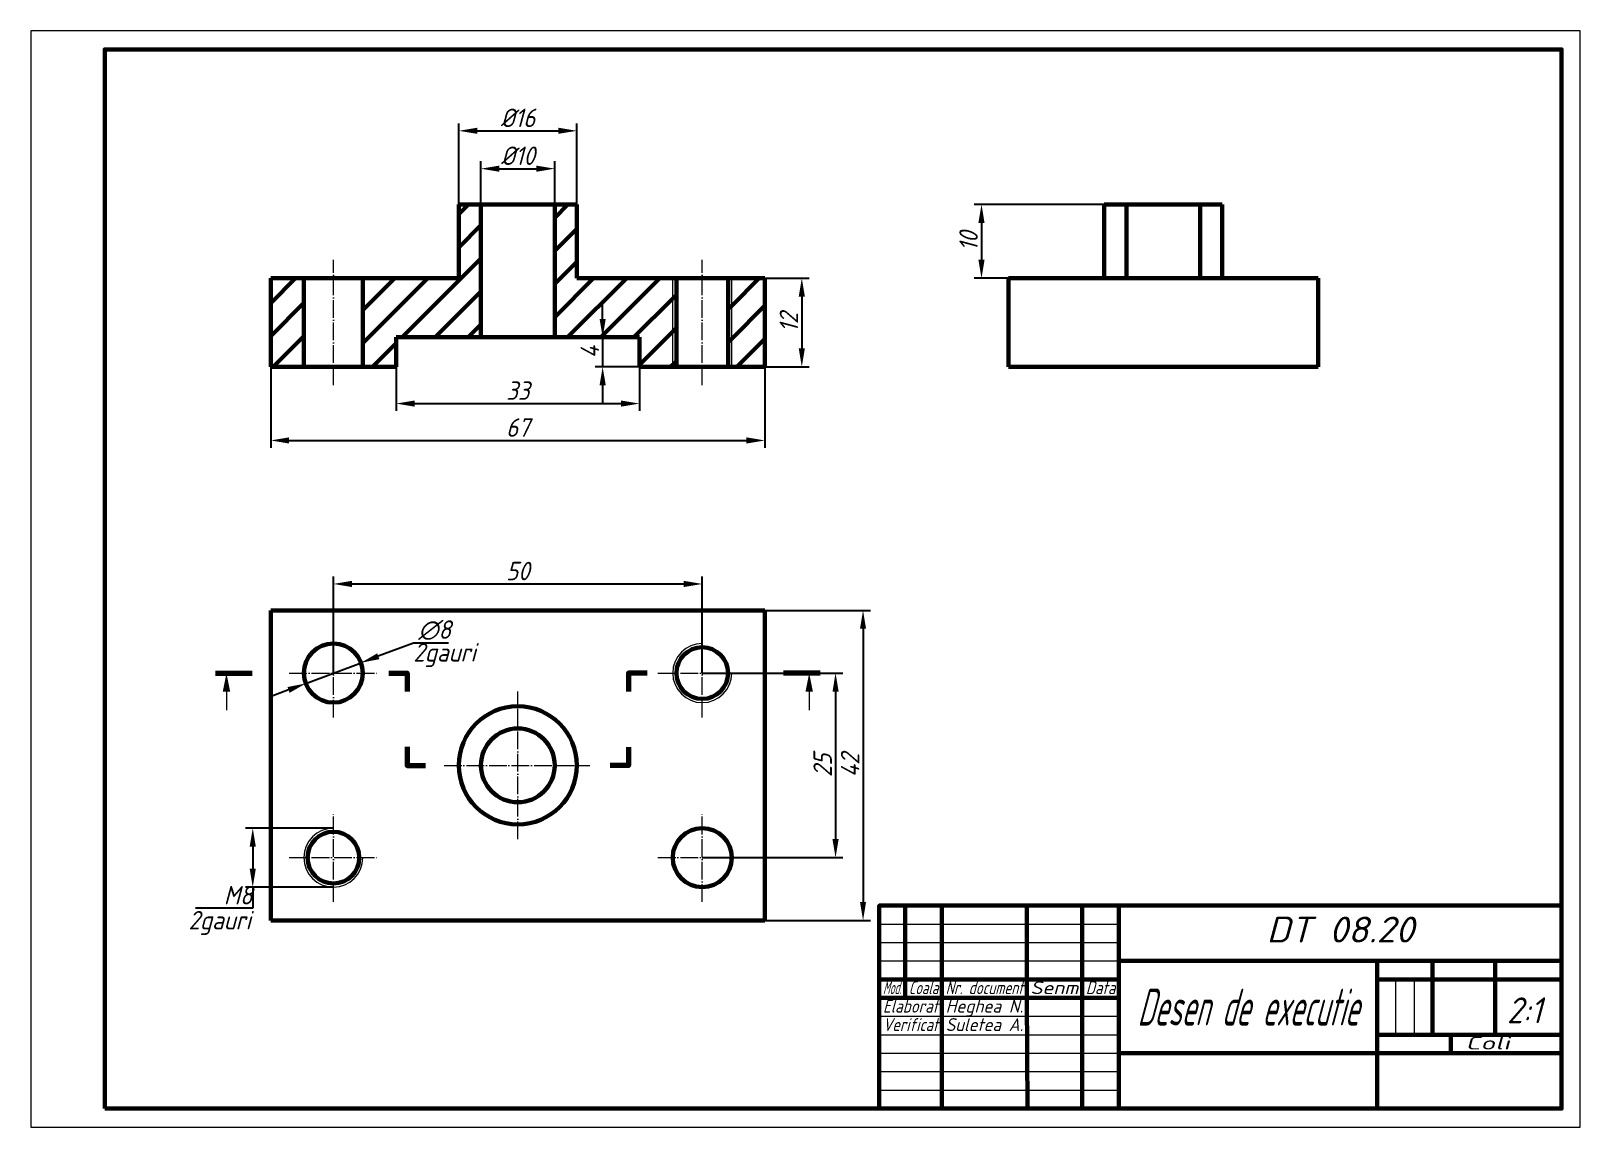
# Model space of a CAD drawing. Header units: millimetres. Extents: x 0 to 420, y 0 to 297.
import ezdxf
from ezdxf.enums import TextEntityAlignment as Align

# ---------------------------------------------------------------- set-up
doc = ezdxf.new("R2010")
doc.units = ezdxf.units.MM
doc.header["$LTSCALE"] = 0.2
doc.linetypes.add('ACAD_ISO04W100', pattern=[30, 24, -3, 0, -3])
for name, color, linetype, lineweight in [('0.2', 200, 'Continuous', 20), ('1.2', 200, 'Continuous', 120), ('Axe', 153, 'ACAD_ISO04W100', 20), ('Contur', 20, 'Continuous', 60), ('Cote', 92, 'Continuous', 50), ('Subțire', 2, 'Continuous', 20), ('Text10', 7, 'Continuous', 100), ('Text3.5', 7, 'Continuous', 35), ('text7', 7, 'Continuous', 70)]:
    doc.layers.add(name, color=color, linetype=linetype, lineweight=lineweight)
doc.styles.get("Standard").update_dxf_attribs({"font": 'isocp.shx', "oblique": 15})
doc.dimstyles.new('Hejea-NORMA-2017', dxfattribs={"dimtxt": 5, "dimasz": 5, "dimexe": 2, "dimexo": 0, "dimgap": 1, "dimtad": 1, "dimtoh": 1, "dimdec": 0, "dimlfac": 0.5, "dimtxsty": 'Standard', "dimcen": 2.5, "dimadec": 0, "dimazin": 0, "dimtp": 0.05, "dimtm": 0.05, "dimtfac": 1, "dimtdec": 0, "dimtmove": 0, "dimatfit": 3, "dimldrblk": 'DOTSMALL', "dimfxl": 1, "dimlwd": 25, "dimlwe": 25, "dimarcsym": 0})
pattern_1 = [(45, (-65, -230), (-4.49013, 4.49013), [])]

# ---------------------------------------------------------------- blocks, each defined once
blk = doc.blocks.new('*D2')
at = {"layer": 'Cote', "color": 0, "lineweight": 25, "transparency": 16777216}
for p, q in [((116, 250), (116, 271.96)), ((121, 269.96), (143, 269.96)), ((148, 250), (148, 271.96))]:
    blk.add_line(p, q, dxfattribs=at)
at = {"layer": 'Cote', "color": 0, "transparency": 16777216}
for points in [[(121, 270.79), (121, 269.13), (116, 269.96)], [(143, 270.79), (143, 269.13), (148, 269.96)]]:
    blk.add_solid(points, dxfattribs=at)
at = {"layer": 'Defpoints', "color": 0, "transparency": 16777216}
for p in [(148, 269.96), (116, 250), (148, 250)]:
    blk.add_point(p, dxfattribs=at)
at = {"layer": 'Cote', "color": 0, "transparency": 16777216, "insert": (132, 273.46), "char_height": 5, "attachment_point": 5}
blk.add_mtext('%%C16', dxfattribs=at)
blk = doc.blocks.new('_DotSmall')
at = {"color": 0, "linetype": 'ByBlock', "const_width": 0.5}
blk.add_lwpolyline([(-0.0625, 0, 1), (0.0625, 0, 1)], format="xyb", close=True, dxfattribs=at)
blk = doc.blocks.new('*D3')
at = {"layer": 'Cote', "color": 0, "lineweight": 25, "transparency": 16777216}
for p, q in [((122, 250), (122, 261.69)), ((142, 250), (142, 261.69)), ((127, 259.69), (137, 259.69))]:
    blk.add_line(p, q, dxfattribs=at)
at = {"layer": 'Cote', "color": 0, "transparency": 16777216}
for points in [[(127, 260.52), (127, 258.85), (122, 259.69)], [(137, 260.52), (137, 258.85), (142, 259.69)]]:
    blk.add_solid(points, dxfattribs=at)
at = {"layer": 'Defpoints', "color": 0, "transparency": 16777216}
for p in [(142, 259.69), (122, 250), (142, 250)]:
    blk.add_point(p, dxfattribs=at)
at = {"layer": 'Cote', "color": 0, "transparency": 16777216, "insert": (132, 263.19), "char_height": 5, "attachment_point": 5}
blk.add_mtext('%%C10', dxfattribs=at)
blk = doc.blocks.new('*D4')
at = {"layer": 'Cote', "color": 0, "lineweight": 25, "transparency": 16777216}
for p, q in [((199, 230), (211, 230)), ((209, 225), (209, 211)), ((199, 206), (211, 206))]:
    blk.add_line(p, q, dxfattribs=at)
at = {"layer": 'Cote', "color": 0, "transparency": 16777216}
for points in [[(208.16, 225), (209.83, 225), (209, 230)], [(208.16, 211), (209.83, 211), (209, 206)]]:
    blk.add_solid(points, dxfattribs=at)
at = {"layer": 'Defpoints', "color": 0, "transparency": 16777216}
for p in [(199, 230), (199, 206), (209, 206)]:
    blk.add_point(p, dxfattribs=at)
at = {"layer": 'Cote', "color": 0, "transparency": 16777216, "insert": (205.5, 218), "char_height": 5, "attachment_point": 5, "rotation": 90}
blk.add_mtext('12', dxfattribs=at)
blk = doc.blocks.new('*D5')
at = {"layer": 'Cote', "color": 0, "lineweight": 25, "transparency": 16777216}
for p, q in [((155, 219), (155, 224)), ((165, 214), (153, 214)), ((155, 214), (155, 206)), ((165, 206), (153, 206)), ((155, 201), (155, 196))]:
    blk.add_line(p, q, dxfattribs=at)
at = {"layer": 'Cote', "color": 0, "transparency": 16777216}
for points in [[(154.17, 219), (155.84, 219), (155, 214)], [(154.17, 201), (155.84, 201), (155, 206)]]:
    blk.add_solid(points, dxfattribs=at)
at = {"layer": 'Defpoints', "color": 0, "transparency": 16777216}
for p in [(165, 214), (155, 206), (165, 206)]:
    blk.add_point(p, dxfattribs=at)
at = {"layer": 'Cote', "color": 0, "transparency": 16777216, "insert": (151.5, 210), "char_height": 5, "attachment_point": 5, "rotation": 90}
blk.add_mtext('4', dxfattribs=at)
blk = doc.blocks.new('*D6')
at = {"layer": 'Cote', "color": 0, "lineweight": 25, "transparency": 16777216}
for p, q in [((99, 206), (99, 194.04)), ((165, 206), (165, 194.04)), ((104, 196.04), (160, 196.04))]:
    blk.add_line(p, q, dxfattribs=at)
at = {"layer": 'Cote', "color": 0, "transparency": 16777216}
for points in [[(104, 196.87), (104, 195.21), (99, 196.04)], [(160, 196.87), (160, 195.21), (165, 196.04)]]:
    blk.add_solid(points, dxfattribs=at)
at = {"layer": 'Defpoints', "color": 0, "transparency": 16777216}
for p in [(99, 206), (165, 206), (165, 196.04)]:
    blk.add_point(p, dxfattribs=at)
at = {"layer": 'Cote', "color": 0, "transparency": 16777216, "insert": (132, 199.54), "char_height": 5, "attachment_point": 5}
blk.add_mtext('33', dxfattribs=at)
blk = doc.blocks.new('*D7')
at = {"layer": 'Cote', "color": 0, "lineweight": 25, "transparency": 16777216}
for p, q in [((65, 206), (65, 184.04)), ((199, 206), (199, 184.04)), ((70, 186.04), (194, 186.04))]:
    blk.add_line(p, q, dxfattribs=at)
at = {"layer": 'Cote', "color": 0, "transparency": 16777216}
for points in [[(70, 186.88), (70, 185.21), (65, 186.04)], [(194, 186.88), (194, 185.21), (199, 186.04)]]:
    blk.add_solid(points, dxfattribs=at)
at = {"layer": 'Defpoints', "color": 0, "transparency": 16777216}
for p in [(65, 206), (199, 206), (199, 186.04)]:
    blk.add_point(p, dxfattribs=at)
at = {"layer": 'Cote', "color": 0, "transparency": 16777216, "insert": (132, 189.54), "char_height": 5, "attachment_point": 5}
blk.add_mtext('67', dxfattribs=at)
blk = doc.blocks.new('*D8')
at = {"layer": 'Cote', "color": 0, "lineweight": 25, "transparency": 16777216}
for p, q in [((103.68, 131.13), (94.17, 127.56)), ((113.19, 131.13), (103.68, 131.13)), ((74.51, 120.19), (89.49, 125.81)), ((69.83, 118.44), (65.15, 116.68))]:
    blk.add_line(p, q, dxfattribs=at)
at = {"layer": 'Cote', "color": 0, "transparency": 16777216}
for points in [[(93.88, 128.35), (94.46, 126.78), (89.49, 125.81)], [(69.54, 119.22), (70.12, 117.65), (74.51, 120.19)]]:
    blk.add_solid(points, dxfattribs=at)
at = {"layer": 'Defpoints', "color": 0, "transparency": 16777216}
for p in [(89.49, 125.81), (74.51, 120.19)]:
    blk.add_point(p, dxfattribs=at)
at = {"layer": 'Cote', "color": 0, "transparency": 16777216, "insert": (109.44, 134.63), "char_height": 5, "attachment_point": 5}
blk.add_mtext('∅8', dxfattribs=at)
blk = doc.blocks.new('*D9')
at = {"layer": 'Cote', "color": 0, "lineweight": 25, "transparency": 16777216}
for p, q in [((82, 81), (58.13, 81)), ((60.13, 76), (60.13, 70)), ((82, 65), (58.13, 65)), ((60.13, 65), (60.13, 59.32)), ((60.13, 59.32), (44.61, 59.32))]:
    blk.add_line(p, q, dxfattribs=at)
at = {"layer": 'Cote', "color": 0, "transparency": 16777216}
for points in [[(59.3, 76), (60.96, 76), (60.13, 81)], [(59.3, 70), (60.96, 70), (60.13, 65)]]:
    blk.add_solid(points, dxfattribs=at)
at = {"layer": 'Defpoints', "color": 0, "transparency": 16777216}
for p in [(82, 81), (60.13, 65), (82, 65)]:
    blk.add_point(p, dxfattribs=at)
at = {"layer": 'Cote', "color": 0, "transparency": 16777216, "insert": (51.87, 62.82), "char_height": 5, "attachment_point": 5}
blk.add_mtext('   M8  ', dxfattribs=at)
blk = doc.blocks.new('*D10')
at = {"layer": 'Cote', "color": 0, "lineweight": 25, "transparency": 16777216}
for p, q in [((82, 123), (82, 149.16)), ((87, 147.16), (177, 147.16)), ((182, 123), (182, 149.16))]:
    blk.add_line(p, q, dxfattribs=at)
at = {"layer": 'Cote', "color": 0, "transparency": 16777216}
for points in [[(87, 147.99), (87, 146.33), (82, 147.16)], [(177, 147.99), (177, 146.33), (182, 147.16)]]:
    blk.add_solid(points, dxfattribs=at)
at = {"layer": 'Defpoints', "color": 0, "transparency": 16777216}
for p in [(182, 147.16), (82, 123), (182, 123)]:
    blk.add_point(p, dxfattribs=at)
at = {"layer": 'Cote', "color": 0, "transparency": 16777216, "insert": (132, 150.66), "char_height": 5, "attachment_point": 5}
blk.add_mtext('50', dxfattribs=at)
blk = doc.blocks.new('*D11')
at = {"layer": 'Cote', "color": 0, "lineweight": 25, "transparency": 16777216}
for p, q in [((182, 123), (220.15, 123)), ((218.15, 118), (218.15, 78)), ((182, 73), (220.15, 73))]:
    blk.add_line(p, q, dxfattribs=at)
at = {"layer": 'Cote', "color": 0, "transparency": 16777216}
for points in [[(217.32, 118), (218.98, 118), (218.15, 123)], [(217.32, 78), (218.98, 78), (218.15, 73)]]:
    blk.add_solid(points, dxfattribs=at)
at = {"layer": 'Defpoints', "color": 0, "transparency": 16777216}
for p in [(182, 123), (182, 73), (218.15, 73)]:
    blk.add_point(p, dxfattribs=at)
at = {"layer": 'Cote', "color": 0, "transparency": 16777216, "insert": (214.65, 98), "char_height": 5, "attachment_point": 5, "rotation": 90}
blk.add_mtext('25', dxfattribs=at)
blk = doc.blocks.new('*D12')
at = {"layer": 'Cote', "color": 0, "lineweight": 25, "transparency": 16777216}
for p, q in [((199, 140), (227.6, 140)), ((225.6, 135), (225.6, 61)), ((199, 56), (227.6, 56))]:
    blk.add_line(p, q, dxfattribs=at)
at = {"layer": 'Cote', "color": 0, "transparency": 16777216}
for points in [[(224.77, 135), (226.43, 135), (225.6, 140)], [(224.77, 61), (226.43, 61), (225.6, 56)]]:
    blk.add_solid(points, dxfattribs=at)
at = {"layer": 'Defpoints', "color": 0, "transparency": 16777216}
for p in [(199, 140), (199, 56), (225.6, 56)]:
    blk.add_point(p, dxfattribs=at)
at = {"layer": 'Cote', "color": 0, "transparency": 16777216, "insert": (222.1, 98), "char_height": 5, "attachment_point": 5, "rotation": 90}
blk.add_mtext('42', dxfattribs=at)
blk = doc.blocks.new('*D13')
at = {"layer": 'Cote', "color": 0, "lineweight": 25, "transparency": 16777216}
for p, q in [((291, 250), (255.72, 250)), ((257.72, 245), (257.72, 235)), ((291, 230), (255.72, 230))]:
    blk.add_line(p, q, dxfattribs=at)
at = {"layer": 'Cote', "color": 0, "transparency": 16777216}
for points in [[(256.88, 245), (258.55, 245), (257.72, 250)], [(256.88, 235), (258.55, 235), (257.72, 230)]]:
    blk.add_solid(points, dxfattribs=at)
at = {"layer": 'Defpoints', "color": 0, "transparency": 16777216}
for p in [(291, 250), (257.72, 230), (291, 230)]:
    blk.add_point(p, dxfattribs=at)
at = {"layer": 'Cote', "color": 0, "transparency": 16777216, "insert": (254.22, 240), "char_height": 5, "attachment_point": 5, "rotation": 90}
blk.add_mtext('10', dxfattribs=at)

msp = doc.modelspace()

# ---------------------------------------------------------------- hatches: boundary and pattern name
at = {"layer": 'Contur'}
h = msp.add_hatch(dxfattribs=at)
h.set_pattern_fill('ANSI31', color=256, scale=2)
h.set_pattern_definition(pattern_1)
h.paths.add_polyline_path([(65, 206), (74, 206), (74, 230), (65, 230)])
h.paths.add_polyline_path([(90, 230), (90, 206), (99, 206), (99, 214), (122, 214), (122, 250), (116, 250), (116, 230)])
h.paths.add_polyline_path([(148, 230), (148, 250), (142, 250), (142, 214), (165, 214), (165, 206), (174, 206), (174, 230)])
h.paths.add_polyline_path([(190, 206), (199, 206), (199, 230), (190, 230)])
h = msp.add_hatch(dxfattribs=at)
h.set_pattern_fill('ANSI31', color=256, scale=2)
h.set_pattern_definition(pattern_1)
h.paths.add_polyline_path([(175, 230), (174, 230), (174, 206), (175, 206)])
h = msp.add_hatch(dxfattribs=at)
h.set_pattern_fill('ANSI31', color=256, scale=2)
h.set_pattern_definition(pattern_1)
h.paths.add_polyline_path([(190, 230), (189.03, 230), (189.03, 206), (190, 206)])

# ---------------------------------------------------------------- linework, layer by layer
at = {"layer": '0.2'}
for points in [[(53, 118), (53, 113)], [(211, 118), (211, 113)]]:
    msp.add_lwpolyline(points, dxfattribs=at)
at = {"layer": '1.2'}
for points in [[(50, 123), (60, 123)], [(97, 123), (102, 123), (102, 118)], [(167.05, 122.96), (162.05, 122.97), (162.05, 117.97)], [(214, 123), (204, 123)], [(102, 103), (102, 98), (107, 98)], [(162.03, 102.97), (162.02, 97.97), (157.02, 97.97)]]:
    msp.add_lwpolyline(points, dxfattribs=at)
for points in [[(53, 123, 0, 2, 0), (53, 118, 0, 0, 0)], [(211, 123, 0, 2, 0), (211, 118, 0, 0, 0)]]:
    msp.add_lwpolyline(points, format="xyseb", dxfattribs=at)
at = {"layer": 'Axe'}
for p, q in [((82, 201), (82, 235)), ((182, 201), (182, 235)), ((82, 111), (82, 135)), ((182, 111), (182, 135)), ((70, 123), (94, 123)), ((170, 123), (194, 123)), ((132, 78), (132.02, 118)), ((112, 98), (151.56, 98)), ((82, 61), (82, 85)), ((182, 61), (182, 85)), ((70, 73), (94, 73)), ((170, 73), (194, 73))]:
    msp.add_line(p, q, dxfattribs=at)
at = {"layer": 'Contur'}
for p, q in [((122, 250), (116, 250)), ((116, 250), (116, 230)), ((132, 250), (122, 250)), ((122, 250), (122, 214)), ((132, 250), (142, 250)), ((142, 250), (148, 250)), ((142, 250), (142, 214)), ((148, 250), (148, 230)), ((291, 230), (291, 250)), ((291, 250), (297, 250)), ((297, 230), (297, 250)), ((297, 250), (317, 250)), ((317, 230), (317, 250)), ((317, 250), (323, 250)), ((323, 230), (323, 250)), ((65, 230), (65, 206)), ((65, 230), (116, 230)), ((74, 206), (74, 230)), ((90, 206), (90, 230)), ((199, 230), (148, 230)), ((174, 230), (175, 230)), ((175, 230), (175, 206)), ((189.03, 206), (189.03, 230)), ((199, 206), (199, 230)), ((265, 230), (265, 206)), ((265, 230), (349, 230)), ((349, 230), (349, 206)), ((99, 206), (99, 214)), ((99, 214), (165, 214)), ((165, 214), (165, 206)), ((65, 206), (99, 206)), ((65, 206), (99, 206)), ((165, 206), (199, 206)), ((265, 206), (349, 206)), ((265, 206), (307, 206)), ((307, 206), (317, 206)), ((317, 206), (323, 206)), ((65, 140), (199, 140)), ((65, 56), (65, 140)), ((65, 140), (65, 98)), ((199, 140), (199, 56)), ((230, 60), (237, 60)), ((237, 60), (237, 35)), ((247, 35), (247, 60)), ((247, 60), (270, 60)), ((270, 35), (270, 60)), ((285, 35), (285, 60)), ((285, 60), (295, 60)), ((295, 60), (295, 40)), ((199, 56), (65, 56)), ((230, 53), (230, 28)), ((295, 45), (415, 45)), ((365, 40), (365, 45)), ((365, 45), (365, 40)), ((397, 45), (380, 45)), ((380, 45), (380, 40)), ((397, 40), (397, 45)), ((415, 45), (415, 40)), ((230, 35), (230, 40)), ((230, 40), (295, 40)), ((295, 40), (295, 35)), ((380, 40), (365, 40)), ((365, 40), (397, 40)), ((365, 25), (365, 40)), ((365, 40), (365, 25)), ((380, 40), (380, 25)), ((415, 40), (397, 40)), ((397, 40), (397, 25)), ((237, 35), (230, 35)), ((295, 35), (237, 35)), ((237, 35), (247, 35)), ((247, 35), (247, 5)), ((270, 35), (285, 35)), ((270.21, 5), (270, 35)), ((270, 35), (285, 35)), ((285, 35), (285, 5)), ((295, 35), (295, 5)), ((397, 25), (365, 25)), ((365, 25), (415, 25)), ((365, 20), (365, 25)), ((365, 25), (365, 20)), ((380, 25), (415, 25)), ((415, 25), (381, 25)), ((385, 20), (385, 25)), ((385, 25), (385, 20)), ((415, 25), (415, 20)), ((365, 20), (295, 20)), ((385, 20), (365, 20)), ((365.01, 5), (365.01, 20)), ((415, 20), (385, 20)), ((247, 5), (270.21, 5)), ((285, 5), (365.01, 5))]:
    msp.add_line(p, q, dxfattribs=at)
for points in [[(20, 5), (415, 5), (415, 292), (20, 292)], [(230, 5), (415, 5), (415, 60), (230, 60)]]:
    msp.add_lwpolyline(points, close=True, dxfattribs=at)
for centre, radius in [((82, 123), 8), ((182, 123), 7), ((132, 98), 16), ((132, 98), 10), ((82, 73), 7), ((182, 73), 8)]:
    msp.add_circle(centre, radius, dxfattribs=at)
at = {"layer": 'Subțire'}
for p, q in [((174, 206), (174, 230)), ((190, 206), (190, 230)), ((230, 55), (295, 55)), ((230, 50), (295, 50)), ((230, 45), (295, 45)), ((370, 40), (370, 25)), ((375, 40), (375, 25)), ((230, 30), (295, 30)), ((230, 25), (295, 25)), ((230, 20), (295, 20)), ((230, 15), (295, 15)), ((230, 10), (295, 10))]:
    msp.add_line(p, q, dxfattribs=at)
msp.add_lwpolyline([(0, 0), (420, 0), (420, 297), (0, 297)], close=True, dxfattribs=at)
for centre in [(182, 123), (82, 73)]:
    msp.add_arc(centre, 8, 90, 0, dxfattribs=at)

# ---------------------------------------------------------------- texts
at = {"layer": 'Cote', "char_height": 5, "attachment_point": 1}
for insert in [(103.68, 131.13), (42.71, 58.55)]:
    msp.add_mtext_dynamic_manual_height_columns('2gauri', width=10.5155, gutter_width=50, heights=[0], dxfattribs=dict(at, insert=insert))
at = {"layer": 'Text10', "oblique": 15, "width": 0.563248}
msp.add_text('Desen de executie', height=10, dxfattribs=at).set_placement((300, 27.5), (360, 27.5), align=Align.FIT)
at = {"layer": 'Text3.5', "oblique": 15}
for s, width, p, p2 in [('Mod.', 0.58309, (231, 36), (236, 36)), ('Coala', 0.740614, (238, 36), (246, 36)), ('Nr. document', 0.794702, (248, 36), (269, 36)), ('Senm', 1.243799, (271, 36), (284, 36)), ('Data', 0.850896, (286, 36), (294, 36)), ('Elaborat', 0.865801, (231, 31), (246, 31)), ('Heghea N.', 1.061947, (248, 31), (269, 31)), ('Verificat', 0.832178, (231, 26), (246, 26)), ('Suletea A.', 0.991736, (248, 26), (269, 26)), ('Coli', 1.758242, (389, 21), (401, 21))]:
    msp.add_text(s, height=3.5, dxfattribs=dict(at, width=width)).set_placement(p, p2, align=Align.FIT)
at = {"layer": 'text7', "oblique": 15, "width": 1.154218}
msp.add_text('DT 08.20', height=7, dxfattribs=at).set_placement((335, 50), (375, 50), align=Align.FIT)
at = {"layer": 'text7', "insert": (400.18, 35.12), "char_height": 7, "attachment_point": 1}
msp.add_mtext_dynamic_manual_height_columns('2:1', width=14.0158, gutter_width=50, heights=[0], dxfattribs=at)

# ---------------------------------------------------------------- dimensions: what is measured, and where the dimension line sits
at = {"layer": 'Cote'}
for base, p1, p2, picture, middle in [((148, 269.96), (116, 250), (148, 250), '*D2', (132, 273.46)), ((142, 259.69), (122, 250), (142, 250), '*D3', (132, 263.19))]:
    dim = msp.add_linear_dim(base=base, p1=p1, p2=p2, text='%%C<>', dimstyle='Hejea-NORMA-2017', dxfattribs=at)
    dim.commit()
    dim.dimension.update_dxf_attribs({"geometry": picture, "text_midpoint": middle})
for base, p1, p2, picture, middle in [((257.72, 230), (291, 250), (291, 230), '*D13', (254.22, 240)), ((209, 206), (199, 230), (199, 206), '*D4', (205.5, 218)), ((155, 206), (165, 214), (165, 206), '*D5', (151.5, 210)), ((225.6, 56), (199, 140), (199, 56), '*D12', (222.1, 98)), ((218.15, 73), (182, 123), (182, 73), '*D11', (214.65, 98))]:
    dim = msp.add_linear_dim(base=base, p1=p1, p2=p2, angle=90, dimstyle='Hejea-NORMA-2017', dxfattribs=at)
    dim.commit()
    dim.dimension.update_dxf_attribs({"geometry": picture, "text_midpoint": middle})
for base, p1, p2, picture, middle in [((199, 186.04), (65, 206), (199, 206), '*D7', (132, 189.54)), ((165, 196.04), (99, 206), (165, 206), '*D6', (132, 199.54)), ((182, 147.16), (82, 123), (182, 123), '*D10', (132, 150.66))]:
    dim = msp.add_linear_dim(base=base, p1=p1, p2=p2, dimstyle='Hejea-NORMA-2017', dxfattribs=at)
    dim.commit()
    dim.dimension.update_dxf_attribs({"geometry": picture, "text_midpoint": middle})
dim = msp.add_diameter_dim_2p(p1=(74.51, 120.19), p2=(89.49, 125.81), dimstyle='Hejea-NORMA-2017', dxfattribs=at)
dim.commit()
dim.dimension.update_dxf_attribs({"geometry": '*D8', "text_midpoint": (109.44, 131.13), "dimtype": 163})
dim = msp.add_linear_dim(base=(60.13, 65), p1=(82, 81), p2=(82, 65), angle=90, text='   M8  ', dimstyle='Hejea-NORMA-2017', dxfattribs=at)
dim.commit()
dim.dimension.update_dxf_attribs({"geometry": '*D9', "text_midpoint": (51.87, 59.32), "dimtype": 160})

doc.saveas('drawing.dxf')
